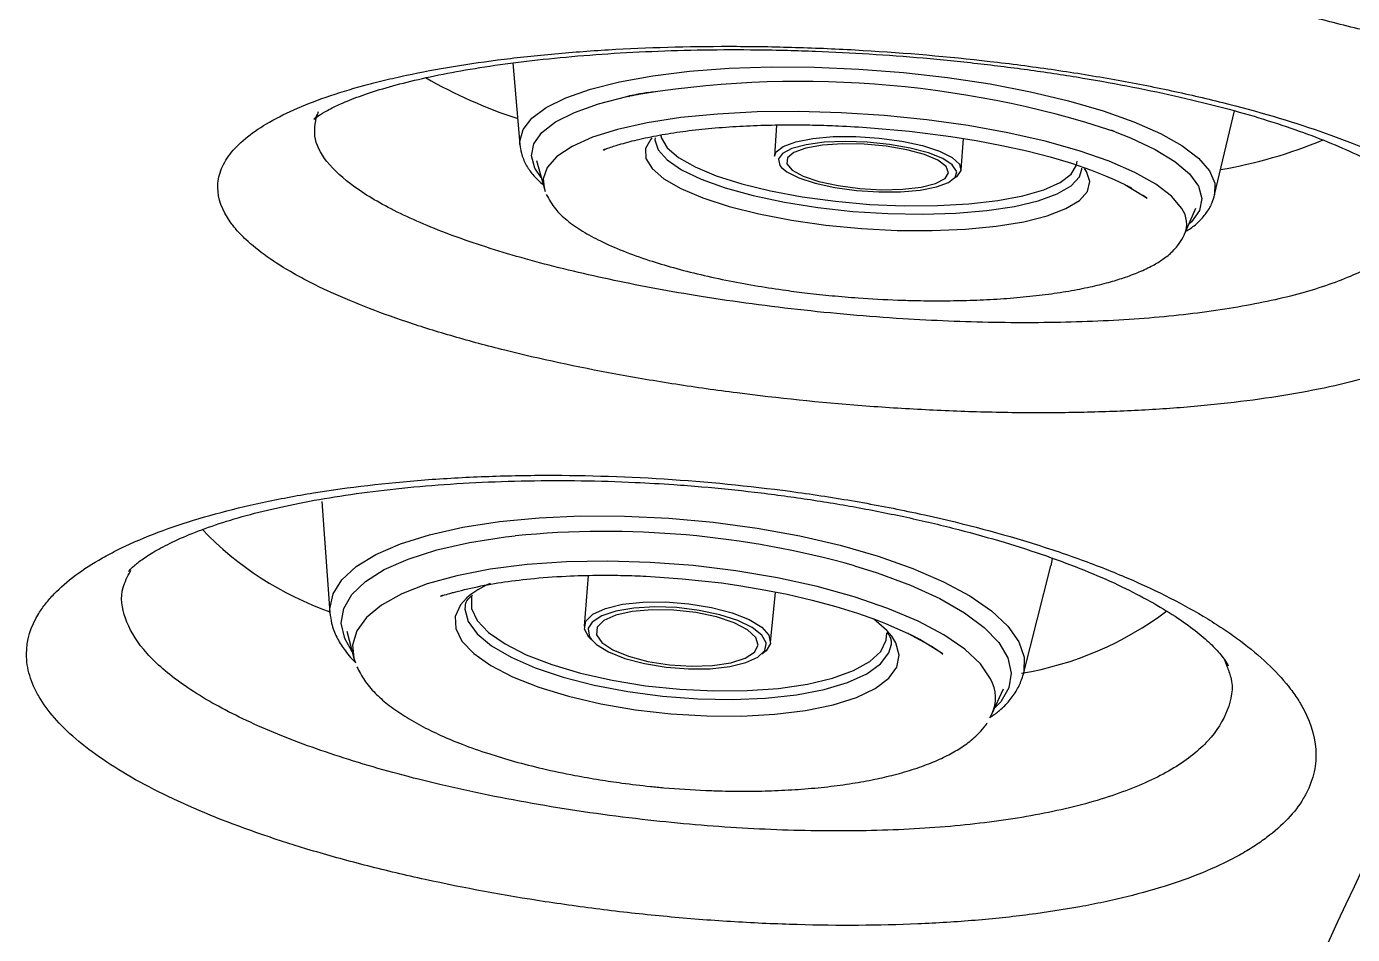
# Model space of a CAD drawing. Extents: x 527 to 611, y 788 to 934.
# Drawn here: x 570.29 to 573.551, y 879.294 to 881.527 of the extents above; entities that cross this region are included whole.
import ezdxf

# ---------------------------------------------------------------- set-up
doc = ezdxf.new("R2010")
doc.units = 0
doc.header["$MEASUREMENT"] = 0
doc.layers.add('1', color=4, linetype='Continuous')
doc.layers.add('GEOMETRY', color=4, linetype='Continuous', lineweight=25)

# ---------------------------------------------------------------- blocks, each defined once
blk = doc.blocks.new('2026_FLASH')
at = {"layer": 'GEOMETRY'}
for p, q in [((44.4067, 78.1242), (44.424, 77.9235)), ((46.1325, 77.7999), (46.181, 78.0063)), ((45.0548, 77.9714), (45.05, 77.8948)), ((45.509, 77.8616), (45.5152, 77.9381)), ((45.8878, 77.955), (45.8785, 77.9584)), ((44.4649, 77.8844), (44.4833, 77.8166)), ((45.8061, 77.8629), (45.8062, 77.8649)), ((45.8175, 77.8569), (45.8122, 77.8645)), ((44.4833, 77.8166), (44.4863, 77.8081)), ((46.0585, 77.7026), (46.0865, 77.7671)), ((43.9365, 77.0454), (43.9568, 76.7722)), ((43.4661, 76.8741), (43.4671, 76.8764)), ((44.592, 76.8634), (44.5822, 76.7391)), ((45.6622, 76.6219), (45.7298, 76.8875)), ((45.0406, 76.6987), (45.0527, 76.8229)), ((43.9982, 76.7267), (44.0156, 76.6604)), ((45.3376, 76.695), (45.3379, 76.6984)), ((45.3488, 76.6979), (45.3384, 76.7146)), ((44.0156, 76.6604), (44.0198, 76.6483)), ((46.1568, 76.6562), (46.1614, 76.6433)), ((46.1614, 76.6433), (46.1624, 76.6405)), ((45.6622, 76.6219), (45.6612, 76.6184)), ((45.5847, 76.5222), (45.6134, 76.5844)), ((45.5796, 76.5133), (45.5847, 76.5222))]:
    blk.add_line(p, q, dxfattribs=at)
at = {"layer": 'GEOMETRY', "flags": 128}
for points in [[(44.7506, 78.0926), (44.8409, 78.1036), (44.9385, 78.1109), (45.0416, 78.1142), (45.1486, 78.1136), (45.2577, 78.109), (45.3672, 78.1005), (45.4753, 78.0882), (45.5801, 78.0724), (45.68, 78.0533), (45.7733, 78.0312), (45.8585, 78.0065), (45.9342, 77.9796), (45.9991, 77.9509), (46.0522, 77.921), (46.0926, 77.8902), (46.1196, 77.8591), (46.1329, 77.8283), (46.1325, 77.7999)], [(44.424, 77.9235), (44.4238, 77.9308), (44.4316, 77.9604), (44.4533, 77.9886), (44.4886, 78.0148), (44.5369, 78.0387), (44.5973, 78.0598), (44.669, 78.0779), (44.7506, 78.0926)], [(44.4763, 77.8425), (44.4608, 77.8655), (44.4525, 77.8957), (44.4583, 77.925), (44.4781, 77.9529), (44.5116, 77.9789), (44.5582, 78.0026), (44.617, 78.0236), (44.6872, 78.0414), (44.6938, 78.0428)], [(46.0518, 77.7661), (46.0265, 77.7961), (45.9878, 77.8258), (45.9363, 77.8547), (45.873, 77.8822), (45.799, 77.908), (45.7155, 77.9315), (45.6241, 77.9522), (45.5265, 77.9699), (45.4244, 77.9843), (45.3195, 77.9949), (45.2138, 78.0018), (45.1091, 78.0047), (45.0073, 78.0036), (44.9103, 77.9985), (44.8197, 77.9896), (44.7373, 77.9768), (44.6643, 77.9606), (44.6022, 77.9412), (44.5521, 77.9189), (44.5148, 77.8941), (44.4911, 77.8673), (44.4813, 77.839), (44.4833, 77.8166)], [(44.7488, 77.9398), (44.7457, 77.9365), (44.7327, 77.9134), (44.7339, 77.889), (44.7492, 77.8641), (44.7782, 77.8392), (44.8201, 77.8151), (44.874, 77.7923), (44.9383, 77.7714), (45.0114, 77.753), (45.0915, 77.7375), (45.1764, 77.7254), (45.2639, 77.717), (45.3518, 77.7124), (45.4379, 77.7118), (45.5198, 77.7152), (45.5955, 77.7226), (45.6629, 77.7337), (45.7204, 77.7482), (45.7665, 77.7658), (45.7999, 77.786), (45.8199, 77.8083), (45.8258, 77.8322), (45.8175, 77.8569), (45.8175, 77.8569)], [(44.7562, 77.9397), (44.7561, 77.9347), (44.764, 77.9103), (44.7861, 77.8858), (44.8216, 77.8616), (44.8697, 77.8385), (44.929, 77.8171), (44.9979, 77.798), (45.0746, 77.7816), (45.1569, 77.7686), (45.2425, 77.7591), (45.3292, 77.7536), (45.4146, 77.752), (45.4964, 77.7545), (45.5723, 77.761), (45.6402, 77.7713), (45.6984, 77.7851), (45.7452, 77.8021), (45.7793, 77.8218), (45.7998, 77.8437), (45.8061, 77.8629)], [(44.7701, 77.9479), (44.7719, 77.9395), (44.7862, 77.9156), (44.814, 77.8917), (44.8547, 77.8685), (44.907, 77.8467), (44.9695, 77.8268), (45.0406, 77.8094), (45.1182, 77.7949), (45.2004, 77.7838), (45.2847, 77.7763), (45.369, 77.7727), (45.451, 77.7731), (45.5283, 77.7774), (45.599, 77.7855), (45.661, 77.7972), (45.7126, 77.8123), (45.7526, 77.8301), (45.7797, 77.8504), (45.7932, 77.8725), (45.7948, 77.8823)], [(45.0715, 77.919), (45.1022, 77.9304), (45.144, 77.9385), (45.1944, 77.9428), (45.25, 77.9431), (45.3076, 77.9393), (45.3633, 77.9316), (45.4138, 77.9207), (45.4559, 77.907), (45.4869, 77.8916), (45.5048, 77.8753), (45.5086, 77.8593), (45.498, 77.8444), (45.4877, 77.8378)], [(45.2858, 77.9648), (45.3822, 77.9562), (45.421, 77.9517), (45.4838, 77.9432), (45.5461, 77.9332), (45.6093, 77.9212), (45.6706, 77.9076), (45.7282, 77.8928), (45.7808, 77.8772), (45.827, 77.8614), (45.8645, 77.8467), (45.8854, 77.8375), (45.9113, 77.8249), (45.9577, 77.7974), (45.9647, 77.7924), (45.9665, 77.791), (45.9666, 77.791), (45.9666, 77.791), (45.9666, 77.791), (45.9666, 77.791), (45.9666, 77.791), (45.9666, 77.791), (45.9666, 77.791), (45.9666, 77.791), (45.9666, 77.791), (45.9666, 77.791), (45.9666, 77.791), (45.9665, 77.791), (45.9661, 77.7913), (45.9569, 77.7977)], [(45.8879, 77.955), (45.9253, 77.9402), (45.9862, 77.9116), (46.035, 77.8819), (46.0709, 77.8514), (46.0931, 77.8209), (46.1014, 77.7907), (46.0956, 77.7614), (46.0758, 77.7335), (46.0692, 77.7272)], [(45.05, 77.8948), (45.0539, 77.9051), (45.0715, 77.919)], [(45.4982, 77.8567), (45.4979, 77.8582), (45.4874, 77.8738), (45.4638, 77.8891), (45.4286, 77.9031), (45.384, 77.9149), (45.3328, 77.9239), (45.2781, 77.9294), (45.2236, 77.9311), (45.1725, 77.9289), (45.128, 77.9229), (45.0931, 77.9135), (45.0698, 77.9013), (45.0599, 77.8882)], [(45.098, 77.9042), (45.082, 77.891), (45.0805, 77.8761), (45.0937, 77.8607), (45.1207, 77.8459), (45.1594, 77.8328), (45.2069, 77.8224), (45.2598, 77.8154), (45.3141, 77.8124), (45.3658, 77.8135), (45.411, 77.8188), (45.4464, 77.8278), (45.4694, 77.8398), (45.4783, 77.854), (45.4723, 77.8693), (45.452, 77.8846), (45.4189, 77.8986), (45.3754, 77.9105), (45.3247, 77.9193), (45.2706, 77.9243), (45.2171, 77.9253), (45.1682, 77.922), (45.1275, 77.9148), (45.098, 77.9042)], [(45.0599, 77.8882), (45.0596, 77.8871), (45.0633, 77.8717), (45.0671, 77.867)], [(45.0671, 77.867), (45.0804, 77.8562), (45.1101, 77.8414), (45.1503, 77.8284), (45.1986, 77.8179), (45.252, 77.8106), (45.307, 77.807), (45.3603, 77.8072), (45.4084, 77.8113), (45.4484, 77.8191), (45.4778, 77.8299)], [(45.4778, 77.8299), (45.4946, 77.8433), (45.4982, 77.8567)], [(44.2833, 76.9822), (44.3735, 76.9962), (44.471, 77.0056), (44.574, 77.0101), (44.6809, 77.0098), (44.79, 77.0045), (44.8994, 76.9945), (45.0073, 76.9799), (45.112, 76.9609), (45.2118, 76.9378), (45.305, 76.911), (45.39, 76.881), (45.4656, 76.8482), (45.5304, 76.8132), (45.5834, 76.7765), (45.6237, 76.7388), (45.6507, 76.7007), (45.6638, 76.6627), (45.663, 76.6256), (45.6622, 76.6219)], [(43.9568, 76.7722), (43.9565, 76.7817), (43.9644, 76.8182), (43.9861, 76.8529), (44.0214, 76.8854), (44.0696, 76.915), (44.1301, 76.9413), (44.2017, 76.9638), (44.2833, 76.9822)], [(44.2997, 76.9445), (44.3886, 76.9582), (44.4123, 76.9609)], [(44.0115, 76.6761), (43.993, 76.7088), (43.9847, 76.7459), (43.9906, 76.782), (44.0104, 76.8164), (44.0439, 76.8486), (44.0905, 76.8779), (44.1494, 76.904), (44.2195, 76.9263), (44.2997, 76.9445)], [(45.5816, 76.6091), (45.5564, 76.6459), (45.5178, 76.6823), (45.4664, 76.7176), (45.4032, 76.7513), (45.3292, 76.7827), (45.2459, 76.8112), (45.1547, 76.8364), (45.0571, 76.8578), (44.9551, 76.875), (44.8503, 76.8877), (44.7447, 76.8957), (44.6402, 76.8988), (44.5385, 76.897), (44.4415, 76.8903), (44.351, 76.8789), (44.2686, 76.8629), (44.1957, 76.8426), (44.1337, 76.8185), (44.0835, 76.7908), (44.0463, 76.7602), (44.0225, 76.7271), (44.0126, 76.6921), (44.0156, 76.6604)], [(45.7329, 76.907), (45.7328, 76.9052), (45.7298, 76.8875)], [(45.2468, 76.8874), (45.3025, 76.87), (45.3843, 76.8398), (45.4563, 76.807), (45.5171, 76.772), (45.5658, 76.7356), (45.6016, 76.6983), (45.6238, 76.6607), (45.632, 76.6236), (45.6262, 76.5875), (45.6063, 76.5531), (45.5915, 76.5369)], [(44.8234, 76.8556), (44.9194, 76.8451), (44.9578, 76.8397), (45.0199, 76.8294), (45.081, 76.8173), (45.1425, 76.8031), (45.2011, 76.7873), (45.2545, 76.7706), (45.2985, 76.755), (45.3231, 76.7454), (45.3791, 76.7205), (45.4358, 76.6894), (45.4572, 76.6754), (45.4631, 76.6712), (45.4639, 76.6707), (45.4639, 76.6706), (45.4639, 76.6706), (45.4639, 76.6706), (45.4639, 76.6706), (45.4639, 76.6706), (45.4639, 76.6706), (45.4639, 76.6706), (45.4639, 76.6706), (45.4639, 76.6706), (45.4639, 76.6706), (45.4639, 76.6706), (45.4639, 76.6707), (45.4638, 76.6707), (45.4599, 76.6735), (45.4077, 76.7057), (45.3836, 76.7183), (45.3796, 76.7203), (45.3793, 76.7205), (45.3792, 76.7205), (45.3792, 76.7205), (45.3792, 76.7205), (45.3792, 76.7205), (45.3792, 76.7205), (45.3792, 76.7205), (45.3792, 76.7205), (45.3792, 76.7205), (45.3792, 76.7205), (45.3794, 76.7204), (45.3802, 76.72), (45.3891, 76.7156), (45.4009, 76.7094), (45.4014, 76.7091), (45.4014, 76.7091), (45.4014, 76.7091), (45.4014, 76.7091), (45.4014, 76.7091), (45.4014, 76.7091), (45.4013, 76.7091), (45.4013, 76.7092), (45.4012, 76.7092), (45.4008, 76.7094), (45.3992, 76.7103), (45.3975, 76.7112), (45.3969, 76.7115), (45.3966, 76.7117), (45.3964, 76.7118), (45.3963, 76.7118), (45.3962, 76.7119), (45.3962, 76.7119), (45.3963, 76.7118), (45.397, 76.7115), (45.3984, 76.7107), (45.3986, 76.7106)], [(44.2926, 76.8077), (44.278, 76.7914), (44.265, 76.7629), (44.2662, 76.7329), (44.2814, 76.7023), (44.3103, 76.6718), (44.3522, 76.6423), (44.406, 76.6144), (44.4702, 76.589), (44.5432, 76.5667), (44.6232, 76.548), (44.708, 76.5334), (44.7954, 76.5234), (44.8833, 76.5181), (44.9692, 76.5178), (45.0511, 76.5223), (45.1267, 76.5317), (45.1941, 76.5456), (45.2516, 76.5638), (45.2976, 76.5856), (45.3311, 76.6106), (45.351, 76.6382), (45.357, 76.6675), (45.3488, 76.6979), (45.3488, 76.6979)], [(44.3049, 76.8126), (44.3045, 76.8111), (44.3048, 76.7823), (44.3191, 76.7529), (44.3469, 76.7236), (44.3874, 76.6953), (44.4396, 76.6686), (44.5021, 76.6444), (44.573, 76.6232), (44.6506, 76.6058), (44.7327, 76.5924), (44.8169, 76.5836), (44.9012, 76.5795), (44.983, 76.5803), (45.0603, 76.5859), (45.1309, 76.5962), (45.1929, 76.6109), (45.2445, 76.6296), (45.2844, 76.6518), (45.3116, 76.6769), (45.3251, 76.7042), (45.3266, 76.7215)], [(44.6037, 76.7683), (44.6343, 76.7824), (44.6761, 76.7926), (44.7264, 76.7981), (44.7821, 76.7987), (44.8396, 76.7942), (44.8953, 76.7851), (44.9457, 76.7718), (44.9877, 76.7552), (45.0186, 76.7363), (45.0365, 76.7164), (45.0403, 76.6966), (45.0297, 76.6782), (45.0193, 76.6701)], [(44.2891, 76.7883), (44.2888, 76.7805), (44.2967, 76.7506), (44.3187, 76.7204), (44.3542, 76.6908), (44.4022, 76.6626), (44.4614, 76.6365), (44.5303, 76.6133), (44.6068, 76.5935), (44.689, 76.5778), (44.7745, 76.5665), (44.8612, 76.56), (44.9465, 76.5585), (45.0282, 76.5619), (45.104, 76.5702), (45.1719, 76.5832), (45.23, 76.6005), (45.2768, 76.6216), (45.3109, 76.646), (45.3315, 76.6729), (45.3376, 76.695)], [(44.5999, 76.7055), (44.5935, 76.7119), (44.5826, 76.7319), (44.5861, 76.7511), (44.6037, 76.7683)], [(45.0298, 76.6956), (45.0294, 76.6976), (45.019, 76.7168), (44.9955, 76.7355), (44.9603, 76.7526), (44.9157, 76.767), (44.8646, 76.7778), (44.81, 76.7844), (44.7555, 76.7862), (44.7044, 76.7833), (44.66, 76.7758), (44.6251, 76.7641), (44.6018, 76.749), (44.5922, 76.7338)], [(44.63, 76.7526), (44.6139, 76.7362), (44.6125, 76.7179), (44.6257, 76.699), (44.6526, 76.6809), (44.6912, 76.6649), (44.7387, 76.6523), (44.7915, 76.644), (44.8458, 76.6405), (44.8974, 76.6421), (44.9426, 76.6488), (44.978, 76.66), (45.001, 76.6749), (45.0098, 76.6924), (45.0039, 76.7112), (44.9837, 76.7299), (44.9506, 76.7471), (44.9071, 76.7615), (44.8565, 76.7721), (44.8024, 76.7781), (44.749, 76.779), (44.7002, 76.7748), (44.6595, 76.7658), (44.63, 76.7526)], [(44.5922, 76.7338), (44.5916, 76.7314), (44.5952, 76.7125), (44.5997, 76.7058)], [(45.3384, 76.7146), (45.3266, 76.7286), (45.2936, 76.7569)], [(44.5997, 76.7058), (44.6124, 76.6934), (44.6419, 76.6754), (44.6821, 76.6595), (44.7304, 76.6468), (44.7837, 76.638), (44.8386, 76.6338), (44.8919, 76.6343), (44.94, 76.6396), (44.9799, 76.6493), (45.0093, 76.6628)], [(45.0093, 76.6628), (45.0261, 76.6793), (45.0298, 76.6956)]]:
    blk.add_lwpolyline(points, dxfattribs=at)
at = {"layer": 'GEOMETRY'}
for centre, radius, start, end in [((44.8101, 79.1727), 1.2486, 240.3197, 251.725), ((45.1138, 75.5938), 2.4848, 71.8494, 99.7318), ((45.9511, 79.0126), 1.1672, 279.6699, 292.5747), ((45.9983, 77.7284), 0.0655, 336.8773, 35.2121), ((44.2198, 77.5252), 0.7956, 223.4993, 250.6785), ((44.6344, 74.7105), 2.2614, 74.2897, 95.6371), ((44.4384, 76.6397), 0.2224, 113.1796, 130.9415), ((45.5216, 77.4343), 0.8226, 279.5285, 306.8695), ((45.497, 76.5626), 0.0965, 335.2275, 28.7731)]:
    blk.add_arc(centre, radius, start, end, dxfattribs=at)
for points, knots in [([(47.5743, 78.0497), (47.4628, 78.0567), (47.3519, 78.0665), (47.1861, 78.085), (47.131, 78.0919), (47.0485, 78.1031), (47.021, 78.107), (46.9661, 78.1151), (46.9388, 78.1193), (46.8042, 78.141), (46.7011, 78.1603), (46.578, 78.1867), (46.5537, 78.1922), (46.5056, 78.2032), (46.4818, 78.2089), (46.4122, 78.2261), (46.3679, 78.2378), (46.2831, 78.2618), (46.2428, 78.274), (46.1852, 78.2928), (46.1665, 78.2992), (46.1301, 78.312), (46.1124, 78.3185), (46.0269, 78.3511), (45.9693, 78.3774), (45.8983, 78.4172), (45.8772, 78.4305), (45.8497, 78.4506), (45.8412, 78.4572), (45.8259, 78.4705), (45.8189, 78.477), (45.8003, 78.4967), (45.7908, 78.5096), (45.781, 78.5287), (45.7784, 78.5351), (45.7758, 78.5445), (45.7747, 78.5492), (45.7739, 78.5547), (45.7737, 78.557), (45.7736, 78.5586), (45.7736, 78.5594), (45.7735, 78.5602)], [0, 0, 0, 0, 0.125, 0.125, 0.1875, 0.1875, 0.21875, 0.21875, 0.25, 0.25, 0.375, 0.375, 0.40625, 0.40625, 0.4375, 0.4375, 0.5, 0.5, 0.5625, 0.5625, 0.59375, 0.59375, 0.625, 0.625, 0.75, 0.75, 0.8125, 0.8125, 0.84375, 0.84375, 0.875, 0.875, 0.9375, 0.9375, 0.96875, 0.96875, 0.984375, 0.992187, 0.996094, 0.996094, 1, 1, 1, 1]), ([(45.2684, 78.1551), (45.216, 78.1582), (45.1637, 78.1606), (45.0855, 78.163), (45.0595, 78.1637), (45.0079, 78.1646), (44.9822, 78.1649), (44.8549, 78.1653), (44.756, 78.1629), (44.636, 78.1563), (44.6122, 78.1548), (44.5649, 78.1514), (44.5415, 78.1495), (44.4725, 78.1435), (44.428, 78.1388), (44.299, 78.1228), (44.2189, 78.1096), (44.1264, 78.0899), (44.1083, 78.0857), (44.0734, 78.0773), (44.0564, 78.073), (44.0071, 78.0595), (43.9764, 78.0501), (43.919, 78.0301), (43.8923, 78.0197), (43.8433, 77.9977), (43.8208, 77.9862), (43.7612, 77.9507), (43.7313, 77.9258), (43.7011, 77.8865), (43.6935, 77.8731), (43.6833, 77.8456), (43.6809, 77.8318), (43.6811, 77.79), (43.6912, 77.7618), (43.7167, 77.7259), (43.7225, 77.7187), (43.7353, 77.7043), (43.7422, 77.6971), (43.765, 77.6756), (43.7825, 77.6615), (43.8221, 77.6334), (43.8442, 77.6194), (43.8809, 77.5987), (43.8937, 77.5918), (43.9205, 77.5781), (43.9345, 77.5712), (44.0072, 77.5374), (44.073, 77.5116), (44.1826, 77.4748), (44.221, 77.4628), (44.2814, 77.4454), (44.3021, 77.4396), (44.3441, 77.4283), (44.3654, 77.4228), (44.4733, 77.3959), (44.5643, 77.3764), (44.6841, 77.3543), (44.7083, 77.35), (44.7574, 77.3417), (44.7823, 77.3377), (44.8572, 77.326), (44.9074, 77.3189), (45.059, 77.2994), (45.1614, 77.2889), (45.2909, 77.2789), (45.3169, 77.277), (45.3691, 77.2737), (45.3952, 77.2722), (45.4732, 77.2682), (45.5248, 77.2663), (45.6017, 77.2644), (45.6272, 77.264), (45.6779, 77.2635), (45.703, 77.2635), (45.7774, 77.2638), (45.8748, 77.2658), (45.9682, 77.2706), (46.0368, 77.2753), (46.0595, 77.2771), (46.1042, 77.281), (46.1264, 77.2832), (46.2348, 77.2948), (46.3147, 77.3068), (46.4245, 77.3291), (46.4595, 77.3371), (46.5092, 77.3504), (46.5254, 77.3549), (46.5565, 77.3644), (46.5714, 77.3692), (46.6435, 77.3942), (46.6923, 77.4163), (46.7422, 77.4467), (46.7516, 77.453), (46.7693, 77.4657), (46.7776, 77.4722), (46.8003, 77.4918), (46.813, 77.5052), (46.8434, 77.5465), (46.8538, 77.5753), (46.8541, 77.6203), (46.8516, 77.6354), (46.8416, 77.6656), (46.8341, 77.6808), (46.8141, 77.7112), (46.8016, 77.7265), (46.7716, 77.757), (46.754, 77.7724), (46.6944, 77.8176), (46.6458, 77.8468), (46.5597, 77.8892), (46.5288, 77.9031), (46.4625, 77.9304), (46.4276, 77.9435), (46.3179, 77.9816), (46.2381, 78.0051), (46.13, 78.0322), (46.1079, 78.0375), (46.063, 78.0479), (46.0404, 78.0529), (45.9717, 78.0674), (45.9249, 78.0765), (45.8295, 78.0933), (45.7808, 78.1012), (45.7064, 78.112), (45.6814, 78.1154), (45.6308, 78.122), (45.6052, 78.1251), (45.477, 78.1399), (45.3732, 78.1489), (45.2684, 78.1551)], [0, 0, 0, 0, 0.015625, 0.015625, 0.023438, 0.023438, 0.03125, 0.03125, 0.0625, 0.0625, 0.070313, 0.070313, 0.078125, 0.078125, 0.09375, 0.09375, 0.125, 0.125, 0.132813, 0.132813, 0.140625, 0.140625, 0.15625, 0.15625, 0.171875, 0.171875, 0.1875, 0.1875, 0.21875, 0.21875, 0.234375, 0.234375, 0.25, 0.25, 0.28125, 0.28125, 0.289062, 0.289062, 0.296875, 0.296875, 0.3125, 0.3125, 0.328125, 0.328125, 0.335937, 0.335937, 0.34375, 0.34375, 0.375, 0.375, 0.390625, 0.390625, 0.398438, 0.398438, 0.40625, 0.40625, 0.4375, 0.4375, 0.445313, 0.445313, 0.453125, 0.453125, 0.46875, 0.46875, 0.5, 0.5, 0.507813, 0.507813, 0.515625, 0.515625, 0.53125, 0.53125, 0.539063, 0.539063, 0.546875, 0.546875, 0.5625, 0.578125, 0.578125, 0.585938, 0.585938, 0.59375, 0.59375, 0.625, 0.625, 0.640625, 0.640625, 0.648438, 0.648438, 0.65625, 0.65625, 0.6875, 0.6875, 0.695313, 0.695313, 0.703125, 0.703125, 0.71875, 0.71875, 0.75, 0.75, 0.765625, 0.765625, 0.78125, 0.78125, 0.796875, 0.796875, 0.8125, 0.8125, 0.84375, 0.84375, 0.859375, 0.859375, 0.875, 0.875, 0.90625, 0.90625, 0.914063, 0.914063, 0.921875, 0.921875, 0.9375, 0.9375, 0.953125, 0.953125, 0.960938, 0.960938, 0.96875, 0.96875, 1, 1, 1, 1]), ([(43.9177, 77.9858), (43.9175, 77.9856), (43.9166, 77.9846), (43.9244, 77.9916), (43.9428, 78.0035), (43.9732, 78.0195), (44.0154, 78.0374), (44.0698, 78.0563), (44.1359, 78.075), (44.2133, 78.0928), (44.3013, 78.1093), (44.4, 78.124), (44.5083, 78.1365), (44.6247, 78.1463), (44.7478, 78.1532), (44.8756, 78.1568), (44.9879, 78.1571), (45.08, 78.1554), (45.1719, 78.1525), (45.2835, 78.1468), (45.4167, 78.1368), (45.5496, 78.1235), (45.681, 78.107), (45.8091, 78.0876), (45.932, 78.0653), (46.0482, 78.0407), (46.1559, 78.0141), (46.2539, 77.9861), (46.3424, 77.9567), (46.4213, 77.9264), (46.4899, 77.8959), (46.5466, 77.8663), (46.5903, 77.8393), (46.6197, 77.8172), (46.6359, 77.8025), (46.6423, 77.7946), (46.6415, 77.7959), (46.6412, 77.7962)], [0, 0, 0, 0, 0.009803, 0.034225, 0.059458, 0.085876, 0.113485, 0.14209, 0.17144, 0.200916, 0.231571, 0.263177, 0.295515, 0.328366, 0.361521, 0.394791, 0.427972, 0.44663, 0.463743, 0.496329, 0.529166, 0.56232, 0.595687, 0.629124, 0.662416, 0.695388, 0.727869, 0.759692, 0.790986, 0.82257, 0.854004, 0.884932, 0.914974, 0.943764, 0.968093, 0.991219, 1, 1, 1, 1]), ([(44.6885, 78.0417), (44.7049, 78.0452), (44.7264, 78.0497), (44.7509, 78.0531), (44.7568, 78.054)], [0, 0, 0, 0, 0.75836, 1, 1, 1, 1]), ([(44.7408, 78.0516), (44.731, 78.05), (44.7144, 78.0472), (44.696, 78.0433), (44.6886, 78.0417)], [0, 0, 0, 0, 0.595778, 1, 1, 1, 1]), ([(46.2737, 75.658), (46.4895, 76.1412), (46.7062, 76.5818), (47.1401, 77.3788), (47.3573, 77.7351), (47.5743, 78.0497)], [0, 0, 0, 0, 0.5, 0.5, 1, 1, 1, 1]), ([(43.928, 78.004), (43.9273, 78.002), (43.9234, 77.9918), (43.9205, 77.9889), (43.9181, 77.9864)], [0, 0, 0, 0, 0.187801, 1, 1, 1, 1]), ([(46.6297, 77.8122), (46.6341, 77.8011), (46.6472, 77.7674), (46.6267, 77.7136), (46.572, 77.6535), (46.4779, 77.6006), (46.3513, 77.5563), (46.1939, 77.522), (46.0116, 77.4981), (45.8085, 77.4856), (45.5913, 77.484), (45.3551, 77.4936), (45.1059, 77.5156), (44.8614, 77.5491), (44.6401, 77.5907), (44.4454, 77.6379), (44.2748, 77.6912), (44.1324, 77.7493), (44.0233, 77.8106), (43.9502, 77.8735), (43.9132, 77.9363), (43.9207, 77.9764), (43.9244, 77.9962)], [0, 0, 0, 0, 0.024973, 0.075772, 0.12657, 0.177124, 0.227678, 0.278045, 0.328414, 0.378802, 0.429192, 0.479325, 0.536644, 0.593963, 0.644919, 0.695874, 0.746875, 0.797876, 0.848778, 0.899679, 0.950426, 1, 1, 1, 1]), ([(44.6329, 77.9116), (44.6329, 77.9116), (44.6329, 77.9116), (44.6327, 77.9115), (44.6325, 77.9114), (44.6322, 77.9113), (44.6318, 77.9111), (44.6312, 77.9109), (44.6303, 77.9105), (44.6294, 77.9102), (44.6288, 77.9099), (44.6286, 77.9098), (44.6285, 77.9098), (44.6284, 77.9098), (44.6284, 77.9098), (44.6284, 77.9098), (44.6284, 77.9098), (44.6284, 77.9098), (44.6284, 77.9098), (44.6285, 77.9098), (44.6293, 77.9101), (44.6332, 77.9117), (44.6462, 77.9166), (44.67, 77.9242), (44.7127, 77.9358), (44.7651, 77.9467), (44.8242, 77.9559), (44.8875, 77.9632), (44.9547, 77.9683), (45.0246, 77.9714), (45.0899, 77.9722), (45.151, 77.9714), (45.2142, 77.9694), (45.2596, 77.9665), (45.2858, 77.9648)], [0, 0, 0, 0, 0.000982, 0.00153, 0.001913, 0.00231, 0.002749, 0.003424, 0.004779, 0.006841, 0.007724, 0.007983, 0.008079, 0.008124, 0.008154, 0.008186, 0.008221, 0.008276, 0.008388, 0.008686, 0.009799, 0.016353, 0.040832, 0.108499, 0.197185, 0.29438, 0.387747, 0.482055, 0.577742, 0.670335, 0.762808, 0.830793, 0.902604, 1, 1, 1, 1]), ([(47.748, 77.9852), (47.5283, 77.6673), (47.3079, 77.3072), (46.8664, 76.5014), (46.6452, 76.0558), (46.4242, 75.5672)], [0, 0, 0, 0, 0.5, 0.5, 1, 1, 1, 1]), ([(47.7673, 77.9373), (47.7585, 77.9244), (47.7409, 77.8988), (47.7144, 77.8598), (47.6879, 77.8204), (47.6615, 77.7806), (47.635, 77.7404), (47.6085, 77.6998), (47.582, 77.6588), (47.5555, 77.6174), (47.529, 77.5756), (47.5025, 77.5333), (47.476, 77.4906), (47.4495, 77.4476), (47.423, 77.4041), (47.3965, 77.3602), (47.37, 77.3159), (47.3435, 77.2711), (47.3169, 77.226), (47.2904, 77.1805), (47.2639, 77.1345), (47.2374, 77.0881), (47.2108, 77.0413), (47.1843, 76.9941), (47.1578, 76.9465), (47.1313, 76.8985), (47.1047, 76.85), (47.0782, 76.8012), (47.0517, 76.7519), (47.0251, 76.7022), (46.9986, 76.6521), (46.9721, 76.6016), (46.9456, 76.5506), (46.919, 76.4993), (46.8925, 76.4475), (46.866, 76.3953), (46.8395, 76.3427), (46.8129, 76.2897), (46.7864, 76.2363), (46.7599, 76.1824), (46.7334, 76.1282), (46.7069, 76.0735), (46.6803, 76.0184), (46.6538, 75.9629), (46.6273, 75.907), (46.6008, 75.8506), (46.5743, 75.7939), (46.5478, 75.7367), (46.5213, 75.6791), (46.4949, 75.6211), (46.4684, 75.5627), (46.4419, 75.5038), (46.4154, 75.4446), (46.389, 75.3849), (46.3625, 75.3248), (46.336, 75.2643), (46.3096, 75.2034), (46.2831, 75.142), (46.2567, 75.0803), (46.2303, 75.0181), (46.2038, 74.9555), (46.1774, 74.8925), (46.151, 74.8291), (46.1246, 74.7652), (46.0982, 74.701), (46.0718, 74.6363), (46.0454, 74.5712), (46.0278, 74.5275), (46.019, 74.5057)], [0, 0, 0, 0, 0.0151518, 0.0303037, 0.0454556, 0.0606074, 0.0757593, 0.0909112, 0.1060631, 0.121215, 0.1363669, 0.1515188, 0.1666706, 0.1818225, 0.1969744, 0.2121262, 0.227278, 0.2424299, 0.2575817, 0.2727335, 0.2878852, 0.303037, 0.3181887, 0.3333404, 0.3484921, 0.3636438, 0.3787955, 0.3939471, 0.4090987, 0.4242503, 0.4394019, 0.4545535, 0.469705, 0.4848565, 0.500008, 0.5151594, 0.5303109, 0.5454623, 0.5606136, 0.575765, 0.5909163, 0.6060676, 0.6212189, 0.6363702, 0.6515214, 0.6666727, 0.6818239, 0.6969751, 0.7121262, 0.7272774, 0.7424286, 0.7575797, 0.7727309, 0.7878821, 0.8030332, 0.8181844, 0.8333355, 0.8484867, 0.8636379, 0.8787892, 0.8939404, 0.9090917, 0.924243, 0.9393943, 0.9545457, 0.9696971, 0.9848485, 1, 1, 1, 1]), ([(44.424, 77.9235), (44.425, 77.9163), (44.4276, 77.8981), (44.4383, 77.8735), (44.4552, 77.848), (44.4722, 77.8324), (44.4812, 77.8241)], [0, 0, 0, 0, 0.1647455, 0.4224808, 0.6925109, 1, 1, 1, 1]), ([(45.9241, 77.8181), (45.9231, 77.8187), (45.9211, 77.8199), (45.9184, 77.8213), (45.917, 77.8221), (45.9166, 77.8223), (45.9166, 77.8223), (45.9166, 77.8223), (45.9165, 77.8223), (45.9165, 77.8223), (45.9165, 77.8223), (45.9165, 77.8223), (45.9165, 77.8223)], [0, 0, 0, 0, 0.4617381, 0.8843441, 0.9878402, 0.9938816, 0.9954291, 0.996265, 0.9969284, 0.9976495, 0.9985669, 1, 1, 1, 1]), ([(45.9241, 77.8181), (45.9256, 77.8173), (45.9273, 77.8163), (45.9283, 77.8157), (45.9284, 77.8157), (45.9284, 77.8157), (45.9283, 77.8157), (45.9283, 77.8157), (45.9283, 77.8158), (45.9283, 77.8158), (45.9282, 77.8158), (45.9281, 77.8159), (45.9277, 77.8161), (45.9268, 77.8166), (45.9258, 77.8172), (45.925, 77.8177), (45.9247, 77.8179), (45.9244, 77.818), (45.9243, 77.8181), (45.9241, 77.8182), (45.9241, 77.8182), (45.9241, 77.8182)], [0, 0, 0, 0, 0.558198, 0.593442, 0.603823, 0.606986, 0.608676, 0.610043, 0.61154, 0.613482, 0.61687, 0.624522, 0.646078, 0.730791, 0.843925, 0.878809, 0.898639, 0.915757, 0.93494, 0.961289, 1, 1, 1, 1]), ([(44.4889, 77.8005), (44.4958, 77.7881), (44.509, 77.7643), (44.5389, 77.7368), (44.5761, 77.7104), (44.6222, 77.6853), (44.6767, 77.6613), (44.7374, 77.6395), (44.8017, 77.6201), (44.8678, 77.6032), (44.9377, 77.588), (45.0079, 77.5753), (45.0723, 77.5655), (45.1331, 77.5577), (45.1924, 77.5513), (45.2342, 77.548), (45.2555, 77.5463)], [0, 0, 0, 0, 0.084311, 0.163169, 0.243908, 0.320295, 0.403791, 0.48777, 0.557936, 0.631446, 0.70412, 0.773083, 0.837577, 0.886573, 0.942083, 1, 1, 1, 1]), ([(46.0617, 77.71), (46.0656, 77.7123), (46.0786, 77.7202), (46.0959, 77.7353), (46.1136, 77.7558), (46.126, 77.7772), (46.1306, 77.7934), (46.1325, 77.7999)], [0, 0, 0, 0, 0.108899, 0.366674, 0.614961, 0.844207, 1, 1, 1, 1]), ([(45.2555, 77.5463), (45.2882, 77.5443), (45.3343, 77.5414), (45.4018, 77.5395), (45.4585, 77.5389), (45.5241, 77.5399), (45.5899, 77.5427), (45.6547, 77.5475), (45.7166, 77.5543), (45.7742, 77.5628), (45.8261, 77.5729), (45.8707, 77.5838), (45.9111, 77.596), (45.9478, 77.6098), (45.9795, 77.6249), (46.0078, 77.6424), (46.0262, 77.6571), (46.0436, 77.6765), (46.0527, 77.69), (46.0575, 77.7003), (46.0585, 77.7026)], [0, 0, 0, 0, 0.085761, 0.120871, 0.178607, 0.237711, 0.300128, 0.363957, 0.428272, 0.492149, 0.554547, 0.613798, 0.666322, 0.726995, 0.787843, 0.840736, 0.90251, 0.936928, 0.985829, 1, 1, 1, 1]), ([(44.7982, 77.0997), (44.6933, 77.1068), (44.5902, 77.1102), (44.438, 77.1099), (44.3877, 77.1089), (44.3128, 77.1061), (44.2879, 77.1049), (44.2386, 77.1021), (44.2143, 77.1005), (44.0941, 77.0914), (44.0029, 77.0807), (43.8949, 77.0632), (43.8736, 77.0595), (43.8317, 77.0516), (43.811, 77.0475), (43.7503, 77.0345), (43.7118, 77.0251), (43.6019, 76.995), (43.5361, 76.9723), (43.4634, 76.9404), (43.4494, 76.9338), (43.4225, 76.9205), (43.4097, 76.9137), (43.373, 76.893), (43.3287, 76.8644), (43.2938, 76.8341), (43.2712, 76.8106), (43.2643, 76.8027), (43.2516, 76.7866), (43.2458, 76.7784), (43.2205, 76.7375), (43.2105, 76.704), (43.2106, 76.6525), (43.2132, 76.6352), (43.221, 76.6089), (43.2242, 76.6001), (43.2319, 76.5826), (43.2364, 76.5738), (43.2619, 76.5303), (43.292, 76.4958), (43.3518, 76.4444), (43.3743, 76.4273), (43.4235, 76.3938), (43.4502, 76.3774), (43.5365, 76.3291), (43.6021, 76.2982), (43.7503, 76.2388), (43.8305, 76.2113), (43.9593, 76.1731), (44.0037, 76.1609), (44.0954, 76.1375), (44.1429, 76.1262), (44.2868, 76.0948), (44.3853, 76.0767), (44.5367, 76.0535), (44.5878, 76.0465), (44.6654, 76.037), (44.6915, 76.034), (44.7437, 76.0284), (44.7698, 76.0259), (44.8479, 76.0187), (44.9, 76.0147), (45.004, 76.0085), (45.0555, 76.0062), (45.2077, 76.0019), (45.3064, 76.0024), (45.4503, 76.0086), (45.4978, 76.0115), (45.5893, 76.0192), (45.6336, 76.0239), (45.7194, 76.035), (45.7609, 76.0414), (45.8209, 76.0523), (45.8405, 76.0562), (45.8791, 76.0644), (45.898, 76.0688), (45.9904, 76.0915), (46.0559, 76.1128), (46.1421, 76.1492), (46.1688, 76.1621), (46.2057, 76.1826), (46.2175, 76.1897), (46.2399, 76.2041), (46.2504, 76.2114), (46.3001, 76.2487), (46.3302, 76.2807), (46.3557, 76.3233), (46.3602, 76.3319), (46.368, 76.3495), (46.3712, 76.3584), (46.379, 76.3853), (46.3816, 76.4034), (46.3818, 76.4584), (46.3719, 76.4958), (46.3466, 76.5435), (46.3409, 76.5531), (46.3283, 76.5722), (46.3214, 76.5817), (46.299, 76.61), (46.2816, 76.6288), (46.2422, 76.6659), (46.2202, 76.6843), (46.1836, 76.7117), (46.1708, 76.7208), (46.144, 76.7388), (46.1301, 76.7478), (46.0578, 76.7919), (45.9923, 76.8253), (45.8828, 76.8724), (45.8443, 76.8877), (45.7838, 76.9097), (45.7631, 76.917), (45.7213, 76.931), (45.7001, 76.9378), (45.5925, 76.971), (45.5015, 76.9947), (45.3575, 77.0259), (45.3079, 77.0356), (45.2083, 77.0531), (45.1581, 77.061), (45.0061, 77.082), (44.903, 77.0926), (44.7982, 77.0997)], [0, 0, 0, 0, 0.03125, 0.03125, 0.046875, 0.046875, 0.054687, 0.054687, 0.0625, 0.0625, 0.09375, 0.09375, 0.101562, 0.101562, 0.109375, 0.109375, 0.125, 0.125, 0.15625, 0.15625, 0.164062, 0.164062, 0.171875, 0.171875, 0.1875, 0.203125, 0.203125, 0.210937, 0.210937, 0.21875, 0.21875, 0.25, 0.25, 0.265625, 0.265625, 0.273437, 0.273437, 0.28125, 0.28125, 0.3125, 0.3125, 0.328125, 0.328125, 0.34375, 0.34375, 0.375, 0.375, 0.40625, 0.40625, 0.421875, 0.421875, 0.4375, 0.4375, 0.46875, 0.46875, 0.484375, 0.484375, 0.492187, 0.492187, 0.5, 0.5, 0.515625, 0.515625, 0.53125, 0.53125, 0.5625, 0.5625, 0.578125, 0.578125, 0.59375, 0.59375, 0.609375, 0.609375, 0.617187, 0.617187, 0.625, 0.625, 0.65625, 0.65625, 0.671875, 0.671875, 0.679687, 0.679687, 0.6875, 0.6875, 0.71875, 0.71875, 0.726562, 0.726562, 0.734375, 0.734375, 0.75, 0.75, 0.78125, 0.78125, 0.789062, 0.789062, 0.796875, 0.796875, 0.8125, 0.8125, 0.828125, 0.828125, 0.835937, 0.835937, 0.84375, 0.84375, 0.875, 0.875, 0.890625, 0.890625, 0.898437, 0.898437, 0.90625, 0.90625, 0.9375, 0.9375, 0.953125, 0.953125, 0.96875, 0.96875, 1, 1, 1, 1]), ([(43.4615, 76.8734), (43.4618, 76.8737), (43.4622, 76.8746), (43.4737, 76.8869), (43.4958, 76.9043), (43.5295, 76.9257), (43.575, 76.9491), (43.6323, 76.9734), (43.7011, 76.9972), (43.7803, 77.0195), (43.8696, 77.0397), (43.9681, 77.0576), (44.0759, 77.0726), (44.192, 77.0845), (44.3148, 77.0928), (44.4428, 77.0971), (44.5742, 77.0973), (44.6945, 77.0937), (44.7935, 77.088), (44.8916, 77.0804), (45.0018, 77.0692), (45.1316, 77.0518), (45.2595, 77.0305), (45.3839, 77.0055), (45.5032, 76.9771), (45.6155, 76.9458), (45.7194, 76.9122), (45.8132, 76.8769), (45.896, 76.8409), (45.9681, 76.8042), (46.0298, 76.7676), (46.0805, 76.7321), (46.1192, 76.6996), (46.1458, 76.6719), (46.1609, 76.6518), (46.1662, 76.641), (46.1659, 76.6416), (46.1658, 76.6418)], [0, 0, 0, 0, 0.022204, 0.048229, 0.074348, 0.10111, 0.128713, 0.157086, 0.186029, 0.21532, 0.244544, 0.274428, 0.305095, 0.336375, 0.368089, 0.400054, 0.432089, 0.464002, 0.48655, 0.502933, 0.534208, 0.565699, 0.597455, 0.629365, 0.661257, 0.69293, 0.724199, 0.754888, 0.784834, 0.814234, 0.843999, 0.873549, 0.902622, 0.931002, 0.958615, 0.985675, 1, 1, 1, 1]), ([(46.1624, 76.6405), (46.166, 76.6315), (46.1811, 76.5943), (46.1684, 76.5314), (46.1227, 76.4557), (46.0381, 76.3886), (45.9191, 76.3322), (45.7699, 76.2876), (45.5938, 76.2563), (45.3963, 76.2379), (45.182, 76.2331), (44.9559, 76.241), (44.7154, 76.2624), (44.4676, 76.298), (44.2317, 76.3459), (44.0231, 76.4021), (43.8444, 76.4638), (43.6939, 76.5321), (43.5752, 76.605), (43.4924, 76.6811), (43.4485, 76.758), (43.4391, 76.8233), (43.459, 76.8608), (43.4661, 76.8741)], [0, 0, 0, 0, 0.015941, 0.065838, 0.115402, 0.164964, 0.214177, 0.26339, 0.312508, 0.361629, 0.411017, 0.460407, 0.510868, 0.5669, 0.622931, 0.673121, 0.723308, 0.773399, 0.823489, 0.87331, 0.923131, 0.972668, 1, 1, 1, 1]), ([(44.2343, 76.8142), (44.2343, 76.8142), (44.2344, 76.8142), (44.2343, 76.8142), (44.2341, 76.8142), (44.2339, 76.8141), (44.2336, 76.814), (44.233, 76.8138), (44.2315, 76.8133), (44.2301, 76.8129), (44.2291, 76.8125), (44.2288, 76.8124), (44.2288, 76.8124), (44.2287, 76.8124), (44.2287, 76.8124), (44.2287, 76.8124), (44.2287, 76.8124), (44.2287, 76.8124), (44.2288, 76.8124), (44.229, 76.8125), (44.2307, 76.8131), (44.2382, 76.8155), (44.2502, 76.8192), (44.2716, 76.8248), (44.3207, 76.8371), (44.3853, 76.848), (44.4625, 76.8574), (44.5418, 76.8627), (44.6158, 76.8645), (44.6781, 76.8639), (44.7452, 76.8616), (44.7937, 76.8579), (44.8234, 76.8556)], [0, 0, 0, 0, 0.000491, 0.000869, 0.00117, 0.001498, 0.001916, 0.002635, 0.004232, 0.008947, 0.010048, 0.010261, 0.010317, 0.010348, 0.010372, 0.010398, 0.010431, 0.010489, 0.010616, 0.010996, 0.012629, 0.024523, 0.064682, 0.087613, 0.20722, 0.32938, 0.452871, 0.593937, 0.705647, 0.789226, 0.870551, 1, 1, 1, 1]), ([(44.2898, 76.7878), (44.29, 76.7902), (44.2905, 76.7959), (44.2953, 76.8053), (44.3047, 76.8132), (44.3074, 76.8155)], [0, 0, 0, 0, 0.336018, 0.81214, 1, 1, 1, 1]), ([(43.9568, 76.7721), (43.9579, 76.7632), (43.9607, 76.7416), (43.9723, 76.7115), (43.9921, 76.6805), (44.0076, 76.6606), (44.0189, 76.6507), (44.0189, 76.6507)], [0, 0, 0, 0, 0.18488, 0.449969, 0.70871, 0.999964, 1, 1, 1, 1]), ([(45.3262, 76.7245), (45.3266, 76.724), (45.3306, 76.7197), (45.3321, 76.7163), (45.3334, 76.7133)], [0, 0, 0, 0, 0.105352, 1, 1, 1, 1]), ([(45.3334, 76.7133), (45.3346, 76.7104), (45.3376, 76.7036), (45.3373, 76.6992), (45.3371, 76.6967)], [0, 0, 0, 0, 0.421123, 1, 1, 1, 1]), ([(44.0229, 76.6391), (44.0288, 76.6277), (44.0411, 76.6036), (44.0657, 76.5754), (44.0978, 76.5466), (44.1352, 76.5201), (44.179, 76.4944), (44.2281, 76.4703), (44.2838, 76.4471), (44.3443, 76.4257), (44.4106, 76.4058), (44.4813, 76.3877), (44.5518, 76.3728), (44.6176, 76.3613), (44.6796, 76.3522), (44.7325, 76.3459), (44.8013, 76.3393), (44.8604, 76.3355), (44.9297, 76.3332), (44.9867, 76.3326), (45.0522, 76.3341), (45.1175, 76.3377), (45.1814, 76.3437), (45.2415, 76.3519), (45.2958, 76.3617), (45.347, 76.3736), (45.3957, 76.3877), (45.4406, 76.4042), (45.479, 76.4221), (45.5131, 76.4422), (45.5379, 76.4609), (45.5577, 76.4812), (45.5688, 76.494), (45.5729, 76.5012), (45.5729, 76.5012)], [0, 0, 0, 0, 0.034806, 0.0731894, 0.1073025, 0.1423721, 0.1783253, 0.2137673, 0.2476195, 0.2863996, 0.3215051, 0.3574898, 0.3971774, 0.4266837, 0.4526304, 0.4852463, 0.5007452, 0.548552, 0.5672638, 0.5980885, 0.6294102, 0.6622669, 0.6955716, 0.728656, 0.7605939, 0.789945, 0.8237763, 0.8583326, 0.8901818, 0.9205775, 0.9552744, 0.9764743, 0.9997342, 1, 1, 1, 1]), ([(45.5825, 76.5157), (45.5897, 76.521), (45.6067, 76.5331), (45.628, 76.555), (45.6464, 76.5808), (45.6571, 76.604), (45.6611, 76.6182), (45.6621, 76.6219)], [0, 0, 0, 0, 0.189, 0.44057, 0.69115, 0.920294, 1, 1, 1, 1])]:
    blk.add_open_spline(points, degree=3, knots=knots, dxfattribs=at)

msp = doc.modelspace()

# ---------------------------------------------------------------- block references
at = {"layer": '1'}
msp.add_blockref('2026_FLASH', (527.0792, 803.3138), dxfattribs=at)

doc.saveas('drawing.dxf')
